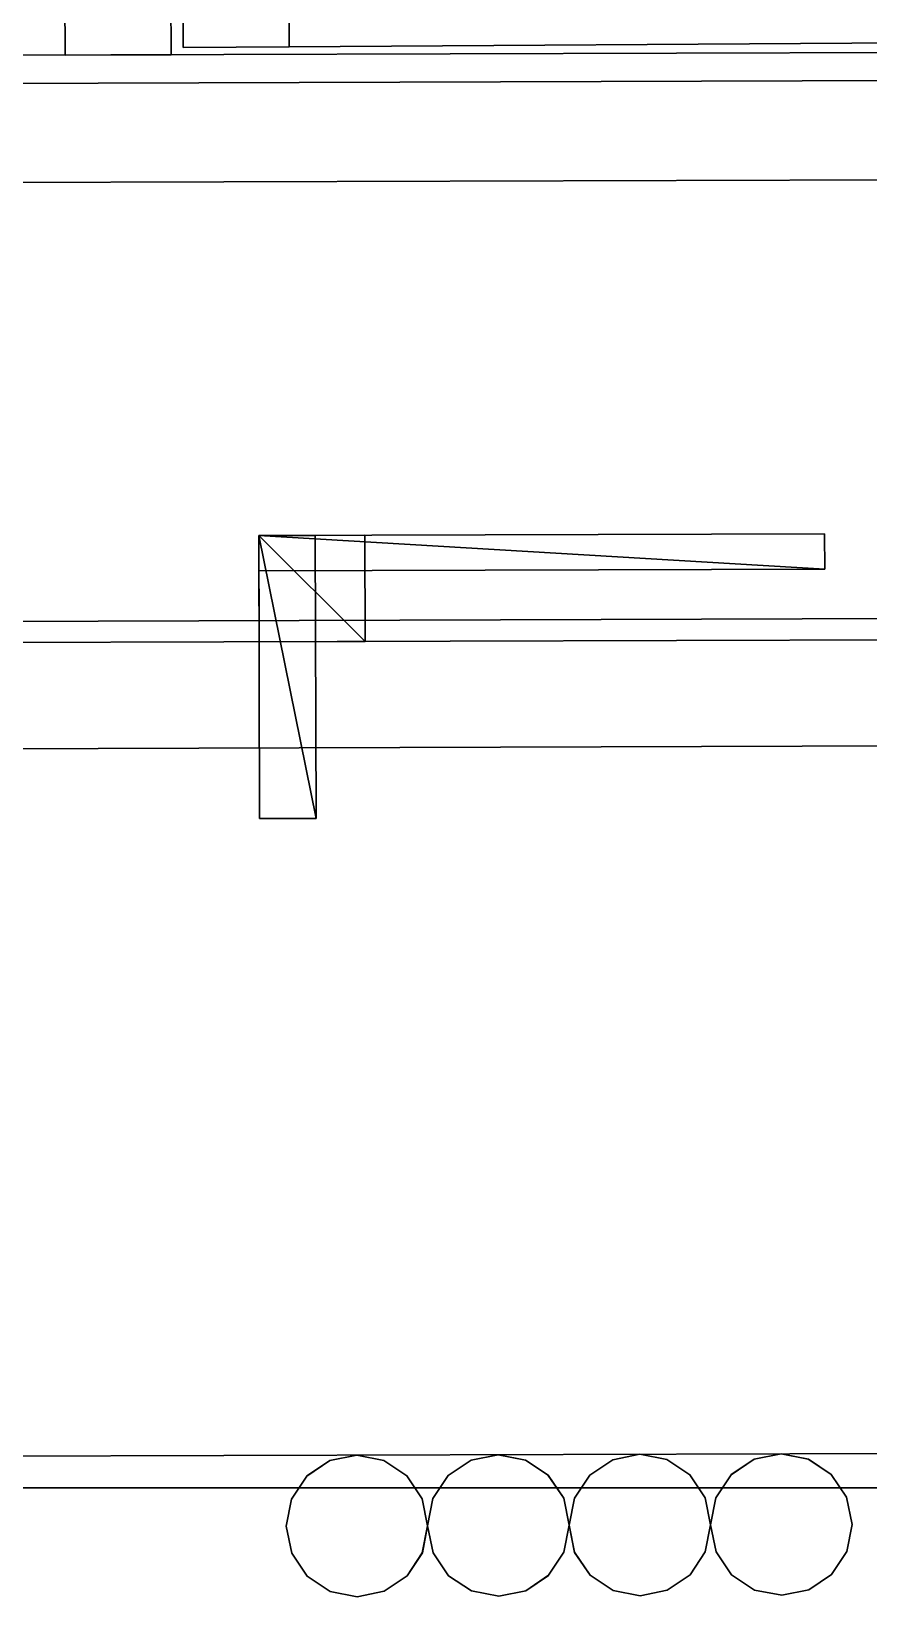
# Model space of a CAD drawing. Extents: x 0 to 2992, y -2739 to 0.
# Drawn here: x 1388.6 to 1507, y -2731.7 to -2510.5 of the extents above; entities that cross this region are included whole.
import ezdxf

# ---------------------------------------------------------------- set-up
doc = ezdxf.new("R2010")
doc.units = 0
for name, color, linetype in [('LAYER0', 7, 'CONTINUOUS'), ('LAYER11', 45, 'CONTINUOUS'), ('LAYER12', 7, 'CONTINUOUS'), ('LAYER13', 7, 'CONTINUOUS'), ('LAYER14', 7, 'CONTINUOUS'), ('LAYER15', 7, 'CONTINUOUS'), ('LAYER17', 45, 'CONTINUOUS'), ('LAYER2', 7, 'CONTINUOUS'), ('LAYER28', 2, 'CONTINUOUS'), ('LAYER29', 7, 'CONTINUOUS'), ('LAYER30', 253, 'CONTINUOUS'), ('LAYER31', 253, 'CONTINUOUS'), ('LAYER32', 253, 'CONTINUOUS'), ('LAYER33', 253, 'CONTINUOUS'), ('LAYER34', 253, 'CONTINUOUS'), ('LAYER35', 253, 'CONTINUOUS'), ('LAYER44', 45, 'CONTINUOUS'), ('LAYER45', 7, 'CONTINUOUS'), ('LAYER56', 7, 'CONTINUOUS'), ('LAYER71', 45, 'CONTINUOUS'), ('LAYER72', 7, 'CONTINUOUS'), ('LAYER74', 45, 'CONTINUOUS'), ('LAYER82', 45, 'CONTINUOUS'), ('LAYER87', 7, 'CONTINUOUS')]:
    doc.layers.add(name, color=color, linetype=linetype)

msp = doc.modelspace()

# ---------------------------------------------------------------- linework, layer by layer
at = {"layer": 'LAYER0', "invisible_edges": 1}
for points in [[(2992.49, 0), (0, -2716.32), (0, 0), (2992.49, 0)], [(2992.49, -2716.32, 5), (0, 0, 5), (0, -2716.32, 5), (2992.49, -2716.32, 5)], [(0, 0, 5), (2992.49, -2716.32, 5), (2992.49, 0, 5), (0, 0, 5)], [(0, -2716.32), (2992.49, 0), (2992.49, -2716.32), (0, -2716.32)], [(2992.49, -2716.32, 5), (0, -2716.32), (2992.49, -2716.32), (2992.49, -2716.32, 5)], [(0, -2716.32), (2992.49, -2716.32, 5), (0, -2716.32, 5), (0, -2716.32)]]:
    msp.add_3dface(points, dxfattribs=at)
at = {"layer": 'LAYER11', "invisible_edges": 1}
for points in [[(2880.018, -2307.037, 2005), (929.9952, -2613.324, 2005), (929.0281, -2313.326, 2005), (2880.018, -2307.037, 2005)], [(929.0281, -2313.326, 2030), (2880.985, -2607.035, 2030), (2880.018, -2307.037, 2030), (929.0281, -2313.326, 2030)], [(929.9952, -2613.324, 2005), (2880.018, -2307.037, 2005), (2880.985, -2607.035, 2005), (929.9952, -2613.324, 2005)], [(2880.985, -2607.035, 2030), (929.0281, -2313.326, 2030), (929.9952, -2613.324, 2030), (2880.985, -2607.035, 2030)], [(2880.985, -2607.035, 2030), (929.9952, -2613.324, 2005), (2880.985, -2607.035, 2005), (2880.985, -2607.035, 2030)], [(929.9952, -2613.324, 2005), (2880.985, -2607.035, 2030), (929.9952, -2613.324, 2030), (929.9952, -2613.324, 2005)]]:
    msp.add_3dface(points, dxfattribs=at)
at = {"layer": 'LAYER12'}
for points, invisible_edges in [([(1450.814, -2712.406, 2017), (1454.716, -2731.634, 2017), (1454.652, -2711.634, 2017), (1450.814, -2712.406, 2017)], 3), ([(1450.814, -2712.406, 2205), (1454.716, -2731.634, 2205), (1454.652, -2711.634, 2205), (1450.814, -2712.406, 2205)], 3), ([(1454.652, -2711.634, 2017), (1454.716, -2731.634, 2017), (1458.534, -2730.861, 2017), (1454.652, -2711.634, 2017)], 5), ([(1454.652, -2711.634, 2017), (1458.534, -2730.861, 2017), (1458.474, -2712.391, 2017), (1454.652, -2711.634, 2017)], 3), ([(1454.652, -2711.634, 2205), (1454.716, -2731.634, 2205), (1458.534, -2730.861, 2205), (1454.652, -2711.634, 2205)], 5), ([(1454.652, -2711.634, 2205), (1458.534, -2730.861, 2205), (1458.474, -2712.391, 2205), (1454.652, -2711.634, 2205)], 3), ([(1447.571, -2714.577, 2017), (1450.874, -2730.886, 2017), (1450.814, -2712.406, 2017), (1447.571, -2714.577, 2017)], 3), ([(1447.571, -2714.577, 2205), (1450.874, -2730.886, 2205), (1450.814, -2712.406, 2205), (1447.571, -2714.577, 2205)], 3), ([(1450.814, -2712.406, 2017), (1450.874, -2730.886, 2017), (1454.716, -2731.634, 2017), (1450.814, -2712.406, 2017)], 5), ([(1450.814, -2712.406, 2205), (1450.874, -2730.886, 2205), (1454.716, -2731.634, 2205), (1450.814, -2712.406, 2205)], 5), ([(1458.474, -2712.391, 2017), (1458.534, -2730.861, 2017), (1461.757, -2728.681, 2017), (1458.474, -2712.391, 2017)], 5), ([(1458.474, -2712.391, 2017), (1461.757, -2728.681, 2017), (1461.711, -2714.551, 2017), (1458.474, -2712.391, 2017)], 3), ([(1458.474, -2712.391, 2205), (1458.534, -2730.861, 2205), (1461.757, -2728.681, 2205), (1458.474, -2712.391, 2205)], 5), ([(1458.474, -2712.391, 2205), (1461.757, -2728.681, 2205), (1461.711, -2714.551, 2205), (1458.474, -2712.391, 2205)], 3), ([(1445.412, -2717.833, 2017), (1447.617, -2728.737, 2017), (1447.571, -2714.577, 2017), (1445.412, -2717.833, 2017)], 3), ([(1445.412, -2717.833, 2205), (1447.617, -2728.737, 2205), (1447.571, -2714.577, 2205), (1445.412, -2717.833, 2205)], 3), ([(1447.571, -2714.577, 2017), (1447.617, -2728.737, 2017), (1450.874, -2730.886, 2017), (1447.571, -2714.577, 2017)], 5), ([(1447.571, -2714.577, 2205), (1447.617, -2728.737, 2205), (1450.874, -2730.886, 2205), (1447.571, -2714.577, 2205)], 5), ([(1461.711, -2714.551, 2017), (1461.757, -2728.681, 2017), (1463.906, -2725.424, 2017), (1461.711, -2714.551, 2017)], 5), ([(1461.711, -2714.551, 2017), (1463.906, -2725.424, 2017), (1463.892, -2717.784, 2017), (1461.711, -2714.551, 2017)], 3), ([(1461.711, -2714.551, 2205), (1461.757, -2728.681, 2205), (1463.906, -2725.424, 2205), (1461.711, -2714.551, 2205)], 5), ([(1461.711, -2714.551, 2205), (1463.906, -2725.424, 2205), (1463.892, -2717.784, 2205), (1461.711, -2714.551, 2205)], 3), ([(1445.437, -2725.493, 2017), (1445.412, -2717.833, 2017), (1444.654, -2721.666, 2017), (1445.437, -2725.493, 2017)], 1), ([(1445.437, -2725.493, 2205), (1445.412, -2717.833, 2205), (1444.654, -2721.666, 2205), (1445.437, -2725.493, 2205)], 1), ([(1445.412, -2717.833, 2017), (1445.437, -2725.493, 2017), (1447.617, -2728.737, 2017), (1445.412, -2717.833, 2017)], 5), ([(1445.412, -2717.833, 2205), (1445.437, -2725.493, 2205), (1447.617, -2728.737, 2205), (1445.412, -2717.833, 2205)], 5), ([(1463.892, -2717.784, 2017), (1463.906, -2725.424, 2017), (1464.654, -2721.602, 2017), (1463.892, -2717.784, 2017)], 1), ([(1463.892, -2717.784, 2205), (1463.906, -2725.424, 2205), (1464.654, -2721.602, 2205), (1463.892, -2717.784, 2205)], 1)]:
    msp.add_3dface(points, dxfattribs=dict(at, invisible_edges=invisible_edges))
at = {"layer": 'LAYER13'}
for points, invisible_edges in [([(1470.814, -2712.342, 2017), (1474.716, -2731.569, 2017), (1474.652, -2711.569, 2017), (1470.814, -2712.342, 2017)], 3), ([(1470.814, -2712.342, 2205), (1474.716, -2731.569, 2205), (1474.652, -2711.569, 2205), (1470.814, -2712.342, 2205)], 3), ([(1474.652, -2711.569, 2017), (1474.716, -2731.569, 2017), (1478.534, -2730.797, 2017), (1474.652, -2711.569, 2017)], 5), ([(1474.652, -2711.569, 2017), (1478.534, -2730.797, 2017), (1478.474, -2712.327, 2017), (1474.652, -2711.569, 2017)], 3), ([(1474.652, -2711.569, 2205), (1474.716, -2731.569, 2205), (1478.534, -2730.797, 2205), (1474.652, -2711.569, 2205)], 5), ([(1474.652, -2711.569, 2205), (1478.534, -2730.797, 2205), (1478.474, -2712.327, 2205), (1474.652, -2711.569, 2205)], 3), ([(1467.571, -2714.512, 2017), (1470.874, -2730.822, 2017), (1470.814, -2712.342, 2017), (1467.571, -2714.512, 2017)], 3), ([(1467.571, -2714.512, 2205), (1470.874, -2730.822, 2205), (1470.814, -2712.342, 2205), (1467.571, -2714.512, 2205)], 3), ([(1470.814, -2712.342, 2017), (1470.874, -2730.822, 2017), (1474.716, -2731.569, 2017), (1470.814, -2712.342, 2017)], 5), ([(1470.814, -2712.342, 2205), (1470.874, -2730.822, 2205), (1474.716, -2731.569, 2205), (1470.814, -2712.342, 2205)], 5), ([(1478.474, -2712.327, 2017), (1478.534, -2730.797, 2017), (1481.757, -2728.616, 2017), (1478.474, -2712.327, 2017)], 5), ([(1478.474, -2712.327, 2017), (1481.757, -2728.616, 2017), (1481.711, -2714.487, 2017), (1478.474, -2712.327, 2017)], 3), ([(1478.474, -2712.327, 2205), (1478.534, -2730.797, 2205), (1481.757, -2728.616, 2205), (1478.474, -2712.327, 2205)], 5), ([(1478.474, -2712.327, 2205), (1481.757, -2728.616, 2205), (1481.711, -2714.487, 2205), (1478.474, -2712.327, 2205)], 3), ([(1465.412, -2717.769, 2017), (1467.617, -2728.672, 2017), (1467.571, -2714.512, 2017), (1465.412, -2717.769, 2017)], 3), ([(1465.412, -2717.769, 2205), (1467.617, -2728.672, 2205), (1467.571, -2714.512, 2205), (1465.412, -2717.769, 2205)], 3), ([(1467.571, -2714.512, 2017), (1467.617, -2728.672, 2017), (1470.874, -2730.822, 2017), (1467.571, -2714.512, 2017)], 5), ([(1467.571, -2714.512, 2205), (1467.617, -2728.672, 2205), (1470.874, -2730.822, 2205), (1467.571, -2714.512, 2205)], 5), ([(1481.711, -2714.487, 2017), (1481.757, -2728.616, 2017), (1483.906, -2725.36, 2017), (1481.711, -2714.487, 2017)], 5), ([(1481.711, -2714.487, 2017), (1483.906, -2725.36, 2017), (1483.892, -2717.719, 2017), (1481.711, -2714.487, 2017)], 3), ([(1481.711, -2714.487, 2205), (1481.757, -2728.616, 2205), (1483.906, -2725.36, 2205), (1481.711, -2714.487, 2205)], 5), ([(1481.711, -2714.487, 2205), (1483.906, -2725.36, 2205), (1483.892, -2717.719, 2205), (1481.711, -2714.487, 2205)], 3), ([(1465.437, -2725.429, 2017), (1465.412, -2717.769, 2017), (1464.654, -2721.602, 2017), (1465.437, -2725.429, 2017)], 1), ([(1465.437, -2725.429, 2205), (1465.412, -2717.769, 2205), (1464.654, -2721.602, 2205), (1465.437, -2725.429, 2205)], 1), ([(1465.412, -2717.769, 2017), (1465.437, -2725.429, 2017), (1467.617, -2728.672, 2017), (1465.412, -2717.769, 2017)], 5), ([(1465.412, -2717.769, 2205), (1465.437, -2725.429, 2205), (1467.617, -2728.672, 2205), (1465.412, -2717.769, 2205)], 5), ([(1483.892, -2717.719, 2017), (1483.906, -2725.36, 2017), (1484.654, -2721.537, 2017), (1483.892, -2717.719, 2017)], 1), ([(1483.892, -2717.719, 2205), (1483.906, -2725.36, 2205), (1484.654, -2721.537, 2205), (1483.892, -2717.719, 2205)], 1)]:
    msp.add_3dface(points, dxfattribs=dict(at, invisible_edges=invisible_edges))
at = {"layer": 'LAYER14'}
for points, invisible_edges in [([(1490.814, -2712.277, 2017), (1494.716, -2731.505, 2017), (1494.652, -2711.505, 2017), (1490.814, -2712.277, 2017)], 3), ([(1490.814, -2712.277, 2205), (1494.716, -2731.505, 2205), (1494.652, -2711.505, 2205), (1490.814, -2712.277, 2205)], 3), ([(1494.652, -2711.505, 2017), (1494.716, -2731.505, 2017), (1498.534, -2730.732, 2017), (1494.652, -2711.505, 2017)], 5), ([(1494.652, -2711.505, 2017), (1498.534, -2730.732, 2017), (1498.474, -2712.262, 2017), (1494.652, -2711.505, 2017)], 3), ([(1494.652, -2711.505, 2205), (1494.716, -2731.505, 2205), (1498.534, -2730.732, 2205), (1494.652, -2711.505, 2205)], 5), ([(1494.652, -2711.505, 2205), (1498.534, -2730.732, 2205), (1498.474, -2712.262, 2205), (1494.652, -2711.505, 2205)], 3), ([(1487.571, -2714.448, 2017), (1490.874, -2730.757, 2017), (1490.814, -2712.277, 2017), (1487.571, -2714.448, 2017)], 3), ([(1487.571, -2714.448, 2205), (1490.874, -2730.757, 2205), (1490.814, -2712.277, 2205), (1487.571, -2714.448, 2205)], 3), ([(1490.814, -2712.277, 2017), (1490.874, -2730.757, 2017), (1494.716, -2731.505, 2017), (1490.814, -2712.277, 2017)], 5), ([(1490.814, -2712.277, 2205), (1490.874, -2730.757, 2205), (1494.716, -2731.505, 2205), (1490.814, -2712.277, 2205)], 5), ([(1498.474, -2712.262, 2017), (1498.534, -2730.732, 2017), (1501.757, -2728.552, 2017), (1498.474, -2712.262, 2017)], 5), ([(1498.474, -2712.262, 2017), (1501.757, -2728.552, 2017), (1501.711, -2714.422, 2017), (1498.474, -2712.262, 2017)], 3), ([(1498.474, -2712.262, 2205), (1498.534, -2730.732, 2205), (1501.757, -2728.552, 2205), (1498.474, -2712.262, 2205)], 5), ([(1498.474, -2712.262, 2205), (1501.757, -2728.552, 2205), (1501.711, -2714.422, 2205), (1498.474, -2712.262, 2205)], 3), ([(1501.711, -2714.422, 2017), (1501.757, -2728.552, 2017), (1503.906, -2725.295, 2017), (1501.711, -2714.422, 2017)], 5), ([(1501.711, -2714.422, 2017), (1503.906, -2725.295, 2017), (1503.892, -2717.655, 2017), (1501.711, -2714.422, 2017)], 3), ([(1501.711, -2714.422, 2205), (1501.757, -2728.552, 2205), (1503.906, -2725.295, 2205), (1501.711, -2714.422, 2205)], 5), ([(1501.711, -2714.422, 2205), (1503.906, -2725.295, 2205), (1503.892, -2717.655, 2205), (1501.711, -2714.422, 2205)], 3), ([(1485.412, -2717.705, 2017), (1487.617, -2728.608, 2017), (1487.571, -2714.448, 2017), (1485.412, -2717.705, 2017)], 3), ([(1485.412, -2717.705, 2205), (1487.617, -2728.608, 2205), (1487.571, -2714.448, 2205), (1485.412, -2717.705, 2205)], 3), ([(1487.571, -2714.448, 2017), (1487.617, -2728.608, 2017), (1490.874, -2730.757, 2017), (1487.571, -2714.448, 2017)], 5), ([(1487.571, -2714.448, 2205), (1487.617, -2728.608, 2205), (1490.874, -2730.757, 2205), (1487.571, -2714.448, 2205)], 5), ([(1485.437, -2725.365, 2017), (1485.412, -2717.705, 2017), (1484.654, -2721.537, 2017), (1485.437, -2725.365, 2017)], 1), ([(1485.437, -2725.365, 2205), (1485.412, -2717.705, 2205), (1484.654, -2721.537, 2205), (1485.437, -2725.365, 2205)], 1), ([(1485.412, -2717.705, 2017), (1485.437, -2725.365, 2017), (1487.617, -2728.608, 2017), (1485.412, -2717.705, 2017)], 5), ([(1485.412, -2717.705, 2205), (1485.437, -2725.365, 2205), (1487.617, -2728.608, 2205), (1485.412, -2717.705, 2205)], 5), ([(1503.892, -2717.655, 2017), (1503.906, -2725.295, 2017), (1504.654, -2721.473, 2017), (1503.892, -2717.655, 2017)], 1), ([(1503.892, -2717.655, 2205), (1503.906, -2725.295, 2205), (1504.654, -2721.473, 2205), (1503.892, -2717.655, 2205)], 1)]:
    msp.add_3dface(points, dxfattribs=dict(at, invisible_edges=invisible_edges))
at = {"layer": 'LAYER15'}
for points, invisible_edges in [([(1430.814, -2712.471, 2017), (1434.716, -2731.698, 2017), (1434.652, -2711.698, 2017), (1430.814, -2712.471, 2017)], 3), ([(1430.814, -2712.471, 2205), (1434.716, -2731.698, 2205), (1434.652, -2711.698, 2205), (1430.814, -2712.471, 2205)], 3), ([(1434.652, -2711.698, 2017), (1434.716, -2731.698, 2017), (1438.534, -2730.926, 2017), (1434.652, -2711.698, 2017)], 5), ([(1434.652, -2711.698, 2017), (1438.534, -2730.926, 2017), (1438.474, -2712.456, 2017), (1434.652, -2711.698, 2017)], 3), ([(1434.652, -2711.698, 2205), (1434.716, -2731.698, 2205), (1438.534, -2730.926, 2205), (1434.652, -2711.698, 2205)], 5), ([(1434.652, -2711.698, 2205), (1438.534, -2730.926, 2205), (1438.474, -2712.456, 2205), (1434.652, -2711.698, 2205)], 3), ([(1427.571, -2714.641, 2017), (1430.874, -2730.95, 2017), (1430.814, -2712.471, 2017), (1427.571, -2714.641, 2017)], 3), ([(1427.571, -2714.641, 2205), (1430.874, -2730.95, 2205), (1430.814, -2712.471, 2205), (1427.571, -2714.641, 2205)], 3), ([(1430.814, -2712.471, 2017), (1430.874, -2730.95, 2017), (1434.716, -2731.698, 2017), (1430.814, -2712.471, 2017)], 5), ([(1430.814, -2712.471, 2205), (1430.874, -2730.95, 2205), (1434.716, -2731.698, 2205), (1430.814, -2712.471, 2205)], 5), ([(1438.474, -2712.456, 2017), (1438.534, -2730.926, 2017), (1441.757, -2728.745, 2017), (1438.474, -2712.456, 2017)], 5), ([(1438.474, -2712.456, 2017), (1441.757, -2728.745, 2017), (1441.711, -2714.615, 2017), (1438.474, -2712.456, 2017)], 3), ([(1438.474, -2712.456, 2205), (1438.534, -2730.926, 2205), (1441.757, -2728.745, 2205), (1438.474, -2712.456, 2205)], 5), ([(1438.474, -2712.456, 2205), (1441.757, -2728.745, 2205), (1441.711, -2714.615, 2205), (1438.474, -2712.456, 2205)], 3), ([(1425.412, -2717.898, 2017), (1427.617, -2728.801, 2017), (1427.571, -2714.641, 2017), (1425.412, -2717.898, 2017)], 3), ([(1425.412, -2717.898, 2205), (1427.617, -2728.801, 2205), (1427.571, -2714.641, 2205), (1425.412, -2717.898, 2205)], 3), ([(1427.571, -2714.641, 2017), (1427.617, -2728.801, 2017), (1430.874, -2730.95, 2017), (1427.571, -2714.641, 2017)], 5), ([(1427.571, -2714.641, 2205), (1427.617, -2728.801, 2205), (1430.874, -2730.95, 2205), (1427.571, -2714.641, 2205)], 5), ([(1441.711, -2714.615, 2017), (1441.757, -2728.745, 2017), (1443.906, -2725.489, 2017), (1441.711, -2714.615, 2017)], 5), ([(1441.711, -2714.615, 2017), (1443.906, -2725.489, 2017), (1443.892, -2717.848, 2017), (1441.711, -2714.615, 2017)], 3), ([(1441.711, -2714.615, 2205), (1441.757, -2728.745, 2205), (1443.906, -2725.489, 2205), (1441.711, -2714.615, 2205)], 5), ([(1441.711, -2714.615, 2205), (1443.906, -2725.489, 2205), (1443.892, -2717.848, 2205), (1441.711, -2714.615, 2205)], 3), ([(1425.437, -2725.558, 2017), (1425.412, -2717.898, 2017), (1424.654, -2721.73, 2017), (1425.437, -2725.558, 2017)], 1), ([(1425.437, -2725.558, 2205), (1425.412, -2717.898, 2205), (1424.654, -2721.73, 2205), (1425.437, -2725.558, 2205)], 1), ([(1425.412, -2717.898, 2017), (1425.437, -2725.558, 2017), (1427.617, -2728.801, 2017), (1425.412, -2717.898, 2017)], 5), ([(1425.412, -2717.898, 2205), (1425.437, -2725.558, 2205), (1427.617, -2728.801, 2205), (1425.412, -2717.898, 2205)], 5), ([(1443.892, -2717.848, 2017), (1443.906, -2725.489, 2017), (1444.654, -2721.666, 2017), (1443.892, -2717.848, 2017)], 1), ([(1443.892, -2717.848, 2205), (1443.906, -2725.489, 2205), (1444.654, -2721.666, 2205), (1443.892, -2717.848, 2205)], 1)]:
    msp.add_3dface(points, dxfattribs=dict(at, invisible_edges=invisible_edges))
at = {"layer": 'LAYER17', "invisible_edges": 1}
for points in [[(1879.581, -2210.261, 784.9999), (958.8757, -2613.231, 784.9999), (957.5862, -2213.233, 784.9999), (1879.581, -2210.261, 784.9999)], [(957.5862, -2213.233, 802.9999), (1880.871, -2610.259, 802.9999), (1879.581, -2210.261, 802.9999), (957.5862, -2213.233, 802.9999)], [(958.8757, -2613.231, 784.9999), (1879.581, -2210.261, 784.9999), (1880.871, -2610.259, 784.9999), (958.8757, -2613.231, 784.9999)], [(1880.871, -2610.259, 802.9999), (957.5862, -2213.233, 802.9999), (958.8757, -2613.231, 802.9999), (1880.871, -2610.259, 802.9999)], [(1880.871, -2610.259, 802.9999), (958.8757, -2613.231, 784.9999), (1880.871, -2610.259, 784.9999), (1880.871, -2610.259, 802.9999)], [(958.8757, -2613.231, 784.9999), (1880.871, -2610.259, 802.9999), (958.8757, -2613.231, 802.9999), (958.8757, -2613.231, 784.9999)]]:
    msp.add_3dface(points, dxfattribs=at)
at = {"layer": 'LAYER2'}
for points, invisible_edges in [([(2880.99, -2607.03, 2598), (930, -2613.32, 2156), (100, -2616, 2598), (2880.99, -2607.03, 2598)], 3), ([(2880.99, -2607.03, 5), (930.32, -2713.32, 5), (929.99, -2613.323, 5), (2880.99, -2607.03, 5)], 1), ([(2880.99, -2607.03, 5), (930, -2613.32, 2156), (2880.99, -2607.03, 2598), (2880.99, -2607.03, 5)], 3), ([(930, -2613.32, 2156), (2880.99, -2607.03, 5), (930, -2613.32, 5), (930, -2613.32, 2156)], 1), ([(2980.5, -2706.71, 5), (930.32, -2713.32, 5), (2880.99, -2607.03, 5), (2980.5, -2706.71, 5)], 3), ([(0, -2716.32, 2598), (100.32, -2716, 2156), (2980.5, -2706.71, 2598), (0, -2716.32, 2598)], 3), ([(930.32, -2713.32, 2156), (2980.5, -2706.71, 2598), (100.32, -2716, 2156), (930.32, -2713.32, 2156)], 3), ([(930.32, -2713.32, 5), (2980.5, -2706.71, 2598), (930.32, -2713.32, 2156), (930.32, -2713.32, 5)], 3), ([(2980.5, -2706.71, 2598), (930.32, -2713.32, 5), (2980.5, -2706.71, 5), (2980.5, -2706.71, 2598)], 1)]:
    msp.add_3dface(points, dxfattribs=dict(at, invisible_edges=invisible_edges))
at = {"layer": 'LAYER28'}
for points in [[(1420.777, -2581.742, 755.4998), (1500.793, -2586.484, 755.4998), (1500.777, -2581.484, 755.4998), (1420.777, -2581.742, 755.4998)], [(1500.777, -2581.484, 732.4998), (1420.777, -2581.742, 755.4998), (1500.777, -2581.484, 755.4998), (1500.777, -2581.484, 732.4998)], [(1420.777, -2581.742, 732.4998), (1420.777, -2581.742, 755.4998), (1500.777, -2581.484, 732.4998), (1420.777, -2581.742, 732.4998)], [(1500.793, -2586.484, 732.4998), (1420.777, -2581.742, 732.4998), (1500.777, -2581.484, 732.4998), (1500.793, -2586.484, 732.4998)], [(1500.777, -2581.484, 755.4998), (1500.793, -2586.484, 732.4998), (1500.777, -2581.484, 732.4998), (1500.777, -2581.484, 755.4998)], [(1500.793, -2586.484, 755.4998), (1500.793, -2586.484, 732.4998), (1500.777, -2581.484, 755.4998), (1500.793, -2586.484, 755.4998)], [(1420.793, -2586.742, 755.4998), (1500.793, -2586.484, 755.4998), (1420.777, -2581.742, 755.4998), (1420.793, -2586.742, 755.4998)], [(1420.777, -2581.742, 732.4998), (1420.793, -2586.742, 755.4998), (1420.777, -2581.742, 755.4998), (1420.777, -2581.742, 732.4998)], [(1420.793, -2586.742, 732.4998), (1420.793, -2586.742, 755.4998), (1420.777, -2581.742, 732.4998), (1420.793, -2586.742, 732.4998)], [(1420.793, -2586.742, 732.4998), (1420.777, -2581.742, 732.4998), (1500.793, -2586.484, 732.4998), (1420.793, -2586.742, 732.4998)], [(1500.793, -2586.484, 755.4998), (1420.793, -2586.742, 732.4998), (1500.793, -2586.484, 732.4998), (1500.793, -2586.484, 755.4998)], [(1420.793, -2586.742, 755.4998), (1420.793, -2586.742, 732.4998), (1500.793, -2586.484, 755.4998), (1420.793, -2586.742, 755.4998)]]:
    msp.add_3dface(points, dxfattribs=at)
at = {"layer": 'LAYER29', "invisible_edges": 1}
for points in [[(1420.777, -2581.742, 755.4998), (1500.777, -2581.484, 732.4998), (1420.777, -2581.742, 732.4998), (1420.777, -2581.742, 755.4998)], [(1500.777, -2581.484, 732.4998), (1420.777, -2581.742, 755.4998), (1500.777, -2581.484, 755.4998), (1500.777, -2581.484, 732.4998)], [(1420.777, -2581.742, 755.4998), (1500.793, -2586.484, 755.4998), (1500.777, -2581.484, 755.4998), (1420.777, -2581.742, 755.4998)], [(1500.777, -2581.484, 732.4998), (1420.793, -2586.742, 732.4998), (1420.777, -2581.742, 732.4998), (1500.777, -2581.484, 732.4998)], [(1420.793, -2586.742, 732.4998), (1500.777, -2581.484, 732.4998), (1500.793, -2586.484, 732.4998), (1420.793, -2586.742, 732.4998)], [(1500.793, -2586.484, 755.4998), (1500.777, -2581.484, 732.4998), (1500.777, -2581.484, 755.4998), (1500.793, -2586.484, 755.4998)], [(1500.777, -2581.484, 732.4998), (1500.793, -2586.484, 755.4998), (1500.793, -2586.484, 732.4998), (1500.777, -2581.484, 732.4998)], [(1500.793, -2586.484, 755.4998), (1420.777, -2581.742, 755.4998), (1420.793, -2586.742, 755.4998), (1500.793, -2586.484, 755.4998)], [(1420.793, -2586.742, 732.4998), (1420.777, -2581.742, 755.4998), (1420.777, -2581.742, 732.4998), (1420.793, -2586.742, 732.4998)], [(1420.777, -2581.742, 755.4998), (1420.793, -2586.742, 732.4998), (1420.793, -2586.742, 755.4998), (1420.777, -2581.742, 755.4998)], [(1500.793, -2586.484, 755.4998), (1420.793, -2586.742, 732.4998), (1500.793, -2586.484, 732.4998), (1500.793, -2586.484, 755.4998)], [(1420.793, -2586.742, 732.4998), (1500.793, -2586.484, 755.4998), (1420.793, -2586.742, 755.4998), (1420.793, -2586.742, 732.4998)]]:
    msp.add_3dface(points, dxfattribs=at)
at = {"layer": 'LAYER30'}
for points in [[(1420.777, -2581.742, 755.4998), (1435.825, -2596.694, 755.4998), (1435.777, -2581.694, 755.4998), (1420.777, -2581.742, 755.4998)], [(1435.777, -2581.694, 740.4998), (1420.777, -2581.742, 755.4998), (1435.777, -2581.694, 755.4998), (1435.777, -2581.694, 740.4998)], [(1420.777, -2581.742, 740.4998), (1420.777, -2581.742, 755.4998), (1435.777, -2581.694, 740.4998), (1420.777, -2581.742, 740.4998)], [(1435.825, -2596.694, 740.4998), (1420.777, -2581.742, 740.4998), (1435.777, -2581.694, 740.4998), (1435.825, -2596.694, 740.4998)], [(1435.777, -2581.694, 755.4998), (1435.825, -2596.694, 740.4998), (1435.777, -2581.694, 740.4998), (1435.777, -2581.694, 755.4998)], [(1435.825, -2596.694, 755.4998), (1435.825, -2596.694, 740.4998), (1435.777, -2581.694, 755.4998), (1435.825, -2596.694, 755.4998)], [(1420.825, -2596.742, 755.4998), (1435.825, -2596.694, 755.4998), (1420.777, -2581.742, 755.4998), (1420.825, -2596.742, 755.4998)], [(1420.777, -2581.742, 740.4998), (1420.825, -2596.742, 755.4998), (1420.777, -2581.742, 755.4998), (1420.777, -2581.742, 740.4998)], [(1420.825, -2596.742, 740.4998), (1420.825, -2596.742, 755.4998), (1420.777, -2581.742, 740.4998), (1420.825, -2596.742, 740.4998)], [(1420.825, -2596.742, 740.4998), (1420.777, -2581.742, 740.4998), (1435.825, -2596.694, 740.4998), (1420.825, -2596.742, 740.4998)], [(1435.825, -2596.694, 755.4998), (1420.825, -2596.742, 740.4998), (1435.825, -2596.694, 740.4998), (1435.825, -2596.694, 755.4998)], [(1420.825, -2596.742, 755.4998), (1420.825, -2596.742, 740.4998), (1435.825, -2596.694, 755.4998), (1420.825, -2596.742, 755.4998)]]:
    msp.add_3dface(points, dxfattribs=at)
at = {"layer": 'LAYER31'}
for points in [[(1420.777, -2581.742, 755.4998), (1435.825, -2596.694, 755.4998), (1435.777, -2581.694, 755.4998), (1420.777, -2581.742, 755.4998)], [(1435.777, -2581.694, 740.4998), (1420.777, -2581.742, 755.4998), (1435.777, -2581.694, 755.4998), (1435.777, -2581.694, 740.4998)], [(1420.777, -2581.742, 740.4998), (1420.777, -2581.742, 755.4998), (1435.777, -2581.694, 740.4998), (1420.777, -2581.742, 740.4998)], [(1435.825, -2596.694, 740.4998), (1420.777, -2581.742, 740.4998), (1435.777, -2581.694, 740.4998), (1435.825, -2596.694, 740.4998)], [(1435.777, -2581.694, 755.4998), (1435.825, -2596.694, 740.4998), (1435.777, -2581.694, 740.4998), (1435.777, -2581.694, 755.4998)], [(1435.825, -2596.694, 755.4998), (1435.825, -2596.694, 740.4998), (1435.777, -2581.694, 755.4998), (1435.825, -2596.694, 755.4998)], [(1420.825, -2596.742, 755.4998), (1435.825, -2596.694, 755.4998), (1420.777, -2581.742, 755.4998), (1420.825, -2596.742, 755.4998)], [(1420.777, -2581.742, 740.4998), (1420.825, -2596.742, 755.4998), (1420.777, -2581.742, 755.4998), (1420.777, -2581.742, 740.4998)], [(1420.825, -2596.742, 740.4998), (1420.825, -2596.742, 755.4998), (1420.777, -2581.742, 740.4998), (1420.825, -2596.742, 740.4998)], [(1420.825, -2596.742, 740.4998), (1420.777, -2581.742, 740.4998), (1435.825, -2596.694, 740.4998), (1420.825, -2596.742, 740.4998)], [(1435.825, -2596.694, 755.4998), (1420.825, -2596.742, 740.4998), (1435.825, -2596.694, 740.4998), (1435.825, -2596.694, 755.4998)], [(1420.825, -2596.742, 755.4998), (1420.825, -2596.742, 740.4998), (1435.825, -2596.694, 755.4998), (1420.825, -2596.742, 755.4998)]]:
    msp.add_3dface(points, dxfattribs=at)
at = {"layer": 'LAYER32'}
for points in [[(1420.777, -2581.742, 755.4998), (1435.825, -2596.694, 755.4998), (1435.777, -2581.694, 755.4998), (1420.777, -2581.742, 755.4998)], [(1435.777, -2581.694, 740.4998), (1420.777, -2581.742, 755.4998), (1435.777, -2581.694, 755.4998), (1435.777, -2581.694, 740.4998)], [(1420.777, -2581.742, 740.4998), (1420.777, -2581.742, 755.4998), (1435.777, -2581.694, 740.4998), (1420.777, -2581.742, 740.4998)], [(1435.825, -2596.694, 740.4998), (1420.777, -2581.742, 740.4998), (1435.777, -2581.694, 740.4998), (1435.825, -2596.694, 740.4998)], [(1435.777, -2581.694, 755.4998), (1435.825, -2596.694, 740.4998), (1435.777, -2581.694, 740.4998), (1435.777, -2581.694, 755.4998)], [(1435.825, -2596.694, 755.4998), (1435.825, -2596.694, 740.4998), (1435.777, -2581.694, 755.4998), (1435.825, -2596.694, 755.4998)], [(1420.825, -2596.742, 755.4998), (1435.825, -2596.694, 755.4998), (1420.777, -2581.742, 755.4998), (1420.825, -2596.742, 755.4998)], [(1420.777, -2581.742, 740.4998), (1420.825, -2596.742, 755.4998), (1420.777, -2581.742, 755.4998), (1420.777, -2581.742, 740.4998)], [(1420.825, -2596.742, 740.4998), (1420.825, -2596.742, 755.4998), (1420.777, -2581.742, 740.4998), (1420.825, -2596.742, 740.4998)], [(1420.825, -2596.742, 740.4998), (1420.777, -2581.742, 740.4998), (1435.825, -2596.694, 740.4998), (1420.825, -2596.742, 740.4998)], [(1435.825, -2596.694, 755.4998), (1420.825, -2596.742, 740.4998), (1435.825, -2596.694, 740.4998), (1435.825, -2596.694, 755.4998)], [(1420.825, -2596.742, 755.4998), (1420.825, -2596.742, 740.4998), (1435.825, -2596.694, 755.4998), (1420.825, -2596.742, 755.4998)]]:
    msp.add_3dface(points, dxfattribs=at)
at = {"layer": 'LAYER33'}
for points in [[(1420.777, -2581.742, 755.4998), (1435.825, -2596.694, 755.4998), (1435.777, -2581.694, 755.4998), (1420.777, -2581.742, 755.4998)], [(1435.777, -2581.694, 740.4998), (1420.777, -2581.742, 755.4998), (1435.777, -2581.694, 755.4998), (1435.777, -2581.694, 740.4998)], [(1420.777, -2581.742, 740.4998), (1420.777, -2581.742, 755.4998), (1435.777, -2581.694, 740.4998), (1420.777, -2581.742, 740.4998)], [(1435.825, -2596.694, 740.4998), (1420.777, -2581.742, 740.4998), (1435.777, -2581.694, 740.4998), (1435.825, -2596.694, 740.4998)], [(1435.777, -2581.694, 755.4998), (1435.825, -2596.694, 740.4998), (1435.777, -2581.694, 740.4998), (1435.777, -2581.694, 755.4998)], [(1435.825, -2596.694, 755.4998), (1435.825, -2596.694, 740.4998), (1435.777, -2581.694, 755.4998), (1435.825, -2596.694, 755.4998)], [(1420.825, -2596.742, 755.4998), (1435.825, -2596.694, 755.4998), (1420.777, -2581.742, 755.4998), (1420.825, -2596.742, 755.4998)], [(1420.777, -2581.742, 740.4998), (1420.825, -2596.742, 755.4998), (1420.777, -2581.742, 755.4998), (1420.777, -2581.742, 740.4998)], [(1420.825, -2596.742, 740.4998), (1420.825, -2596.742, 755.4998), (1420.777, -2581.742, 740.4998), (1420.825, -2596.742, 740.4998)], [(1420.825, -2596.742, 740.4998), (1420.777, -2581.742, 740.4998), (1435.825, -2596.694, 740.4998), (1420.825, -2596.742, 740.4998)], [(1435.825, -2596.694, 755.4998), (1420.825, -2596.742, 740.4998), (1435.825, -2596.694, 740.4998), (1435.825, -2596.694, 755.4998)], [(1420.825, -2596.742, 755.4998), (1420.825, -2596.742, 740.4998), (1435.825, -2596.694, 755.4998), (1420.825, -2596.742, 755.4998)]]:
    msp.add_3dface(points, dxfattribs=at)
at = {"layer": 'LAYER34'}
for points in [[(1420.777, -2581.742, 755.4998), (1428.906, -2621.716, 755.4998), (1428.777, -2581.716, 755.4998), (1420.777, -2581.742, 755.4998)], [(1428.777, -2581.716, 747.4998), (1420.777, -2581.742, 755.4998), (1428.777, -2581.716, 755.4998), (1428.777, -2581.716, 747.4998)], [(1420.777, -2581.742, 747.4998), (1420.777, -2581.742, 755.4998), (1428.777, -2581.716, 747.4998), (1420.777, -2581.742, 747.4998)], [(1428.906, -2621.716, 747.4998), (1420.777, -2581.742, 747.4998), (1428.777, -2581.716, 747.4998), (1428.906, -2621.716, 747.4998)], [(1420.906, -2621.742, 755.4998), (1428.906, -2621.716, 755.4998), (1420.777, -2581.742, 755.4998), (1420.906, -2621.742, 755.4998)], [(1420.777, -2581.742, 747.4998), (1420.906, -2621.742, 755.4998), (1420.777, -2581.742, 755.4998), (1420.777, -2581.742, 747.4998)], [(1420.906, -2621.742, 747.4998), (1420.906, -2621.742, 755.4998), (1420.777, -2581.742, 747.4998), (1420.906, -2621.742, 747.4998)], [(1420.906, -2621.742, 747.4998), (1420.777, -2581.742, 747.4998), (1428.906, -2621.716, 747.4998), (1420.906, -2621.742, 747.4998)], [(1428.777, -2581.716, 755.4998), (1428.906, -2621.716, 747.4998), (1428.777, -2581.716, 747.4998), (1428.777, -2581.716, 755.4998)], [(1428.906, -2621.716, 755.4998), (1428.906, -2621.716, 747.4998), (1428.777, -2581.716, 755.4998), (1428.906, -2621.716, 755.4998)], [(1428.906, -2621.716, 755.4998), (1420.906, -2621.742, 747.4998), (1428.906, -2621.716, 747.4998), (1428.906, -2621.716, 755.4998)], [(1420.906, -2621.742, 755.4998), (1420.906, -2621.742, 747.4998), (1428.906, -2621.716, 755.4998), (1420.906, -2621.742, 755.4998)]]:
    msp.add_3dface(points, dxfattribs=at)
at = {"layer": 'LAYER35'}
for points in [[(1420.777, -2581.742, 755.4998), (1500.793, -2586.484, 755.4998), (1500.777, -2581.484, 755.4998), (1420.777, -2581.742, 755.4998)], [(1500.777, -2581.484, 739.4998), (1420.777, -2581.742, 755.4998), (1500.777, -2581.484, 755.4998), (1500.777, -2581.484, 739.4998)], [(1420.777, -2581.742, 739.4998), (1420.777, -2581.742, 755.4998), (1500.777, -2581.484, 739.4998), (1420.777, -2581.742, 739.4998)], [(1500.793, -2586.484, 739.4998), (1420.777, -2581.742, 739.4998), (1500.777, -2581.484, 739.4998), (1500.793, -2586.484, 739.4998)], [(1500.777, -2581.484, 755.4998), (1500.793, -2586.484, 739.4998), (1500.777, -2581.484, 739.4998), (1500.777, -2581.484, 755.4998)], [(1500.793, -2586.484, 755.4998), (1500.793, -2586.484, 739.4998), (1500.777, -2581.484, 755.4998), (1500.793, -2586.484, 755.4998)], [(1420.793, -2586.742, 755.4998), (1500.793, -2586.484, 755.4998), (1420.777, -2581.742, 755.4998), (1420.793, -2586.742, 755.4998)], [(1420.777, -2581.742, 739.4998), (1420.793, -2586.742, 755.4998), (1420.777, -2581.742, 755.4998), (1420.777, -2581.742, 739.4998)], [(1420.793, -2586.742, 739.4998), (1420.793, -2586.742, 755.4998), (1420.777, -2581.742, 739.4998), (1420.793, -2586.742, 739.4998)], [(1420.793, -2586.742, 739.4998), (1420.777, -2581.742, 739.4998), (1500.793, -2586.484, 739.4998), (1420.793, -2586.742, 739.4998)], [(1500.793, -2586.484, 755.4998), (1420.793, -2586.742, 739.4998), (1500.793, -2586.484, 739.4998), (1500.793, -2586.484, 755.4998)], [(1420.793, -2586.742, 755.4998), (1420.793, -2586.742, 739.4998), (1500.793, -2586.484, 755.4998), (1420.793, -2586.742, 755.4998)]]:
    msp.add_3dface(points, dxfattribs=at)
at = {"layer": 'LAYER44', "invisible_edges": 1}
for points in [[(1861.646, -2230.319, 620.9998), (978.8755, -2613.167, 620.9998), (977.6505, -2233.169, 620.9998), (1861.646, -2230.319, 620.9998)], [(977.6505, -2233.169, 638.9998), (1862.871, -2610.317, 638.9998), (1861.646, -2230.319, 638.9998), (977.6505, -2233.169, 638.9998)], [(978.8755, -2613.167, 620.9998), (1861.646, -2230.319, 620.9998), (1862.871, -2610.317, 620.9998), (978.8755, -2613.167, 620.9998)], [(1862.871, -2610.317, 638.9998), (977.6505, -2233.169, 638.9998), (978.8755, -2613.167, 638.9998), (1862.871, -2610.317, 638.9998)], [(1862.871, -2610.317, 638.9998), (978.8755, -2613.167, 620.9998), (1862.871, -2610.317, 620.9998), (1862.871, -2610.317, 638.9998)], [(978.8755, -2613.167, 620.9998), (1862.871, -2610.317, 638.9998), (978.8755, -2613.167, 638.9998), (978.8755, -2613.167, 620.9998)]]:
    msp.add_3dface(points, dxfattribs=at)
at = {"layer": 'LAYER45', "invisible_edges": 1}
for points in [[(1831.614, -2530.417, 645.9998), (1009.56, -2515.067, 645.9997), (1831.556, -2512.417, 645.9998), (1831.614, -2530.417, 645.9998)], [(1009.618, -2533.067, 754.9997), (1831.556, -2512.417, 754.9998), (1009.56, -2515.067, 754.9997), (1009.618, -2533.067, 754.9997)], [(1009.56, -2515.067, 645.9997), (1831.556, -2512.417, 754.9998), (1831.556, -2512.417, 645.9998), (1009.56, -2515.067, 645.9997)], [(1831.556, -2512.417, 754.9998), (1009.56, -2515.067, 645.9997), (1009.56, -2515.067, 754.9997), (1831.556, -2512.417, 754.9998)], [(1831.556, -2512.417, 754.9998), (1009.618, -2533.067, 754.9997), (1831.614, -2530.417, 754.9998), (1831.556, -2512.417, 754.9998)], [(1009.56, -2515.067, 645.9997), (1831.614, -2530.417, 645.9998), (1009.618, -2533.067, 645.9997), (1009.56, -2515.067, 645.9997)], [(1009.618, -2533.067, 754.9997), (1831.614, -2530.417, 645.9998), (1831.614, -2530.417, 754.9998), (1009.618, -2533.067, 754.9997)], [(1831.614, -2530.417, 645.9998), (1009.618, -2533.067, 754.9997), (1009.618, -2533.067, 645.9997), (1831.614, -2530.417, 645.9998)]]:
    msp.add_3dface(points, dxfattribs=at)
at = {"layer": 'LAYER56', "invisible_edges": 1}
for points in [[(1834.691, -2244.406, 659.4998), (1005.572, -2519.08, 659.4998), (1004.695, -2247.082, 659.4998), (1834.691, -2244.406, 659.4998)], [(1004.695, -2247.082, 665.4998), (1835.568, -2516.405, 665.4998), (1834.691, -2244.406, 665.4998), (1004.695, -2247.082, 665.4998)], [(1005.572, -2519.08, 659.4998), (1834.691, -2244.406, 659.4998), (1835.568, -2516.405, 659.4998), (1005.572, -2519.08, 659.4998)], [(1835.568, -2516.405, 665.4998), (1004.695, -2247.082, 665.4998), (1005.572, -2519.08, 665.4998), (1835.568, -2516.405, 665.4998)], [(1835.568, -2516.405, 665.4998), (1005.572, -2519.08, 659.4998), (1835.568, -2516.405, 659.4998), (1835.568, -2516.405, 665.4998)], [(1005.572, -2519.08, 659.4998), (1835.568, -2516.405, 665.4998), (1005.572, -2519.08, 665.4998), (1005.572, -2519.08, 659.4998)]]:
    msp.add_3dface(points, dxfattribs=at)
at = {"layer": 'LAYER71', "invisible_edges": 1}
for points in [[(1862.871, -2610.317, 664.9998), (978.8175, -2595.167, 664.9997), (1862.813, -2592.317, 664.9998), (1862.871, -2610.317, 664.9998)], [(978.8755, -2613.167, 784.9997), (1862.813, -2592.317, 784.9998), (978.8175, -2595.167, 784.9997), (978.8755, -2613.167, 784.9997)], [(978.8175, -2595.167, 664.9997), (1862.813, -2592.317, 784.9998), (1862.813, -2592.317, 664.9998), (978.8175, -2595.167, 664.9997)], [(1862.813, -2592.317, 784.9998), (978.8175, -2595.167, 664.9997), (978.8175, -2595.167, 784.9997), (1862.813, -2592.317, 784.9998)], [(1862.813, -2592.317, 784.9998), (978.8755, -2613.167, 784.9997), (1862.871, -2610.317, 784.9998), (1862.813, -2592.317, 784.9998)], [(978.8175, -2595.167, 664.9997), (1862.871, -2610.317, 664.9998), (978.8755, -2613.167, 664.9997), (978.8175, -2595.167, 664.9997)], [(978.8755, -2613.167, 784.9997), (1862.871, -2610.317, 664.9998), (1862.871, -2610.317, 784.9998), (978.8755, -2613.167, 784.9997)], [(1862.871, -2610.317, 664.9998), (978.8755, -2613.167, 784.9997), (978.8755, -2613.167, 664.9997), (1862.871, -2610.317, 664.9998)]]:
    msp.add_3dface(points, dxfattribs=at)
at = {"layer": 'LAYER72', "invisible_edges": 1}
for points in [[(1407.549, -2249.783, 674.9998), (1393.4, -2513.83, 674.9998), (1392.549, -2249.831, 674.9998), (1407.549, -2249.783, 674.9998)], [(1392.549, -2249.831, 744.9998), (1408.4, -2513.782, 744.9998), (1407.549, -2249.783, 744.9998), (1392.549, -2249.831, 744.9998)], [(1408.4, -2513.782, 744.9998), (1392.549, -2249.831, 744.9998), (1393.4, -2513.83, 744.9998), (1408.4, -2513.782, 744.9998)], [(1393.4, -2513.83, 674.9998), (1392.549, -2249.831, 744.9998), (1392.549, -2249.831, 674.9998), (1393.4, -2513.83, 674.9998)], [(1392.549, -2249.831, 744.9998), (1393.4, -2513.83, 674.9998), (1393.4, -2513.83, 744.9998), (1392.549, -2249.831, 744.9998)], [(1393.4, -2513.83, 674.9998), (1407.549, -2249.783, 674.9998), (1408.4, -2513.781, 674.9998), (1393.4, -2513.83, 674.9998)], [(1408.4, -2513.782, 744.9998), (1407.549, -2249.783, 674.9998), (1407.549, -2249.783, 744.9998), (1408.4, -2513.782, 744.9998)], [(1407.549, -2249.783, 674.9998), (1408.4, -2513.782, 744.9998), (1408.4, -2513.781, 674.9998), (1407.549, -2249.783, 674.9998)], [(1408.4, -2513.782, 744.9998), (1393.4, -2513.83, 674.9998), (1408.4, -2513.781, 674.9998), (1408.4, -2513.782, 744.9998)], [(1393.4, -2513.83, 674.9998), (1408.4, -2513.782, 744.9998), (1393.4, -2513.83, 744.9998), (1393.4, -2513.83, 674.9998)]]:
    msp.add_3dface(points, dxfattribs=at)
at = {"layer": 'LAYER74', "invisible_edges": 1}
for points in [[(1423.397, -2250.681, 674.9998), (1410.087, -2512.772, 674.9998), (1408.398, -2250.778, 674.9998), (1423.397, -2250.681, 674.9998)], [(1408.398, -2250.778, 744.9998), (1425.087, -2512.676, 744.9998), (1423.397, -2250.681, 744.9998), (1408.398, -2250.778, 744.9998)], [(1408.398, -2250.778, 744.9998), (1410.087, -2512.772, 674.9998), (1410.087, -2512.772, 744.9998), (1408.398, -2250.778, 744.9998)], [(1410.087, -2512.772, 674.9998), (1408.398, -2250.778, 744.9998), (1408.398, -2250.778, 674.9998), (1410.087, -2512.772, 674.9998)], [(1425.087, -2512.676, 744.9998), (1408.398, -2250.778, 744.9998), (1410.087, -2512.772, 744.9998), (1425.087, -2512.676, 744.9998)], [(1410.087, -2512.772, 674.9998), (1423.397, -2250.681, 674.9998), (1425.087, -2512.676, 674.9998), (1410.087, -2512.772, 674.9998)], [(1423.397, -2250.681, 674.9998), (1425.087, -2512.676, 744.9998), (1425.087, -2512.676, 674.9998), (1423.397, -2250.681, 674.9998)], [(1425.087, -2512.676, 744.9998), (1423.397, -2250.681, 674.9998), (1423.397, -2250.681, 744.9998), (1425.087, -2512.676, 744.9998)], [(1425.087, -2512.676, 744.9998), (1410.087, -2512.772, 674.9998), (1425.087, -2512.676, 674.9998), (1425.087, -2512.676, 744.9998)], [(1410.087, -2512.772, 674.9998), (1425.087, -2512.676, 744.9998), (1410.087, -2512.772, 744.9998), (1410.087, -2512.772, 674.9998)]]:
    msp.add_3dface(points, dxfattribs=at)
at = {"layer": 'LAYER82', "invisible_edges": 1}
for points in [[(1425.086, -2512.676, 744.9998), (1814.981, -2495.161, 744.9998), (1424.989, -2497.676, 744.9998), (1425.086, -2512.676, 744.9998)], [(1814.981, -2495.161, 744.9998), (1425.086, -2512.676, 744.9998), (1815.078, -2510.161, 744.9998), (1814.981, -2495.161, 744.9998)], [(1425.086, -2512.676, 744.9998), (1424.989, -2497.676, 674.9998), (1425.086, -2512.676, 674.9998), (1425.086, -2512.676, 744.9998)], [(1424.989, -2497.676, 674.9998), (1425.086, -2512.676, 744.9998), (1424.989, -2497.676, 744.9998), (1424.989, -2497.676, 674.9998)], [(1424.989, -2497.676, 674.9998), (1815.078, -2510.161, 674.9998), (1425.086, -2512.676, 674.9998), (1424.989, -2497.676, 674.9998)], [(1815.078, -2510.161, 674.9998), (1425.086, -2512.676, 744.9998), (1425.086, -2512.676, 674.9998), (1815.078, -2510.161, 674.9998)], [(1425.086, -2512.676, 744.9998), (1815.078, -2510.161, 674.9998), (1815.078, -2510.161, 744.9998), (1425.086, -2512.676, 744.9998)]]:
    msp.add_3dface(points, dxfattribs=at)
at = {"layer": 'LAYER87'}
for points, invisible_edges in [([(2866.06, -2592.11, 5), (929.99, -2613.32, 5), (929.95, -2598.32, 5), (2866.06, -2592.11, 5)], 1), ([(929.95, -2598.32, 116), (2866.06, -2592.11, 5), (929.95, -2598.32, 5), (929.95, -2598.32, 116)], 1), ([(2866.06, -2592.11, 5), (929.95, -2598.32, 116), (2866.06, -2592.11, 116), (2866.06, -2592.11, 5)], 1), ([(929.99, -2613.32, 116), (2866.06, -2592.11, 116), (929.95, -2598.32, 116), (929.99, -2613.32, 116)], 1), ([(929.99, -2613.32, 5), (2866.06, -2592.11, 5), (2880.99, -2607.03, 5), (929.99, -2613.32, 5)], 3), ([(2866.06, -2592.11, 116), (929.99, -2613.32, 116), (2880.99, -2607.03, 116), (2866.06, -2592.11, 116)], 5), ([(2880.99, -2607.03, 116), (929.99, -2613.32, 5), (2880.99, -2607.03, 5), (2880.99, -2607.03, 116)], 1), ([(929.99, -2613.32, 5), (2880.99, -2607.03, 116), (929.99, -2613.32, 116), (929.99, -2613.32, 5)], 1)]:
    msp.add_3dface(points, dxfattribs=dict(at, invisible_edges=invisible_edges))

# ---------------------------------------------------------------- meshes
at = {"layer": 'LAYER12'}
mesh = msp.add_polymesh((2, 5), dxfattribs=at)
for k, corner in enumerate([(1454.648, -2711.634, 2017), (1450.817, -2712.404, 2017), (1447.572, -2714.582, 2017), (1445.409, -2717.834, 2017), (1444.654, -2721.669, 2017), (1454.648, -2711.634, 2205), (1450.817, -2712.404, 2205), (1447.572, -2714.582, 2205), (1445.409, -2717.834, 2205), (1444.654, -2721.669, 2205)]):
    mesh.set_mesh_vertex(divmod(k, 5), corner)
mesh = msp.add_polymesh((2, 5), dxfattribs=at)
for k, corner in enumerate([(1464.654, -2721.604, 2017), (1463.887, -2717.783, 2017), (1461.716, -2714.547, 2017), (1458.471, -2712.387, 2017), (1454.648, -2711.634, 2017), (1464.654, -2721.604, 2205), (1463.887, -2717.783, 2205), (1461.716, -2714.547, 2205), (1458.471, -2712.387, 2205), (1454.648, -2711.634, 2205)]):
    mesh.set_mesh_vertex(divmod(k, 5), corner)
mesh = msp.add_polymesh((2, 5), dxfattribs=at)
for k, corner in enumerate([(1444.654, -2721.669, 2017), (1445.435, -2725.497, 2017), (1447.619, -2728.735, 2017), (1450.878, -2730.889, 2017), (1454.712, -2731.634, 2017), (1444.654, -2721.669, 2205), (1445.435, -2725.497, 2205), (1447.619, -2728.735, 2205), (1450.878, -2730.889, 2205), (1454.712, -2731.634, 2205)]):
    mesh.set_mesh_vertex(divmod(k, 5), corner)
mesh = msp.add_polymesh((2, 5), dxfattribs=at)
for k, corner in enumerate([(1454.712, -2731.634, 2017), (1458.53, -2730.856, 2017), (1461.761, -2728.678, 2017), (1463.91, -2725.429, 2017), (1464.654, -2721.604, 2017), (1454.712, -2731.634, 2205), (1458.53, -2730.856, 2205), (1461.761, -2728.678, 2205), (1463.91, -2725.429, 2205), (1464.654, -2721.604, 2205)]):
    mesh.set_mesh_vertex(divmod(k, 5), corner)
at = {"layer": 'LAYER13'}
mesh = msp.add_polymesh((2, 5), dxfattribs=at)
for k, corner in enumerate([(1474.648, -2711.569, 2017), (1470.817, -2712.34, 2017), (1467.572, -2714.517, 2017), (1465.409, -2717.77, 2017), (1464.654, -2721.604, 2017), (1474.648, -2711.569, 2205), (1470.817, -2712.34, 2205), (1467.572, -2714.517, 2205), (1465.409, -2717.77, 2205), (1464.654, -2721.604, 2205)]):
    mesh.set_mesh_vertex(divmod(k, 5), corner)
mesh = msp.add_polymesh((2, 5), dxfattribs=at)
for k, corner in enumerate([(1484.654, -2721.54, 2017), (1483.887, -2717.719, 2017), (1481.716, -2714.482, 2017), (1478.471, -2712.323, 2017), (1474.648, -2711.569, 2017), (1484.654, -2721.54, 2205), (1483.887, -2717.719, 2205), (1481.716, -2714.482, 2205), (1478.471, -2712.323, 2205), (1474.648, -2711.569, 2205)]):
    mesh.set_mesh_vertex(divmod(k, 5), corner)
mesh = msp.add_polymesh((2, 5), dxfattribs=at)
for k, corner in enumerate([(1464.654, -2721.604, 2017), (1465.435, -2725.432, 2017), (1467.619, -2728.67, 2017), (1470.878, -2730.824, 2017), (1474.712, -2731.569, 2017), (1464.654, -2721.604, 2205), (1465.435, -2725.432, 2205), (1467.619, -2728.67, 2205), (1470.878, -2730.824, 2205), (1474.712, -2731.569, 2205)]):
    mesh.set_mesh_vertex(divmod(k, 5), corner)
mesh = msp.add_polymesh((2, 5), dxfattribs=at)
for k, corner in enumerate([(1474.712, -2731.569, 2017), (1478.53, -2730.792, 2017), (1481.761, -2728.614, 2017), (1483.91, -2725.365, 2017), (1484.654, -2721.54, 2017), (1474.712, -2731.569, 2205), (1478.53, -2730.792, 2205), (1481.761, -2728.614, 2205), (1483.91, -2725.365, 2205), (1484.654, -2721.54, 2205)]):
    mesh.set_mesh_vertex(divmod(k, 5), corner)
at = {"layer": 'LAYER14'}
mesh = msp.add_polymesh((2, 5), dxfattribs=at)
for k, corner in enumerate([(1494.648, -2711.505, 2017), (1490.817, -2712.275, 2017), (1487.572, -2714.453, 2017), (1485.409, -2717.706, 2017), (1484.654, -2721.54, 2017), (1494.648, -2711.505, 2205), (1490.817, -2712.275, 2205), (1487.572, -2714.453, 2205), (1485.409, -2717.706, 2205), (1484.654, -2721.54, 2205)]):
    mesh.set_mesh_vertex(divmod(k, 5), corner)
mesh = msp.add_polymesh((2, 5), dxfattribs=at)
for k, corner in enumerate([(1504.654, -2721.476, 2017), (1503.887, -2717.654, 2017), (1501.716, -2714.418, 2017), (1498.471, -2712.259, 2017), (1494.648, -2711.505, 2017), (1504.654, -2721.476, 2205), (1503.887, -2717.654, 2205), (1501.716, -2714.418, 2205), (1498.471, -2712.259, 2205), (1494.648, -2711.505, 2205)]):
    mesh.set_mesh_vertex(divmod(k, 5), corner)
mesh = msp.add_polymesh((2, 5), dxfattribs=at)
for k, corner in enumerate([(1484.654, -2721.54, 2017), (1485.435, -2725.368, 2017), (1487.619, -2728.605, 2017), (1490.878, -2730.76, 2017), (1494.712, -2731.505, 2017), (1484.654, -2721.54, 2205), (1485.435, -2725.368, 2205), (1487.619, -2728.605, 2205), (1490.878, -2730.76, 2205), (1494.712, -2731.505, 2205)]):
    mesh.set_mesh_vertex(divmod(k, 5), corner)
mesh = msp.add_polymesh((2, 5), dxfattribs=at)
for k, corner in enumerate([(1494.712, -2731.505, 2017), (1498.53, -2730.727, 2017), (1501.761, -2728.549, 2017), (1503.91, -2725.3, 2017), (1504.654, -2721.476, 2017), (1494.712, -2731.505, 2205), (1498.53, -2730.727, 2205), (1501.761, -2728.549, 2205), (1503.91, -2725.3, 2205), (1504.654, -2721.476, 2205)]):
    mesh.set_mesh_vertex(divmod(k, 5), corner)
at = {"layer": 'LAYER15'}
mesh = msp.add_polymesh((2, 5), dxfattribs=at)
for k, corner in enumerate([(1434.648, -2711.698, 2017), (1430.817, -2712.469, 2017), (1427.572, -2714.646, 2017), (1425.409, -2717.899, 2017), (1424.654, -2721.733, 2017), (1434.648, -2711.698, 2205), (1430.817, -2712.469, 2205), (1427.572, -2714.646, 2205), (1425.409, -2717.899, 2205), (1424.654, -2721.733, 2205)]):
    mesh.set_mesh_vertex(divmod(k, 5), corner)
mesh = msp.add_polymesh((2, 5), dxfattribs=at)
for k, corner in enumerate([(1444.654, -2721.669, 2017), (1443.887, -2717.847, 2017), (1441.716, -2714.612, 2017), (1438.471, -2712.452, 2017), (1434.648, -2711.698, 2017), (1444.654, -2721.669, 2205), (1443.887, -2717.847, 2205), (1441.716, -2714.612, 2205), (1438.471, -2712.452, 2205), (1434.648, -2711.698, 2205)]):
    mesh.set_mesh_vertex(divmod(k, 5), corner)
mesh = msp.add_polymesh((2, 5), dxfattribs=at)
for k, corner in enumerate([(1424.654, -2721.733, 2017), (1425.435, -2725.561, 2017), (1427.619, -2728.799, 2017), (1430.878, -2730.954, 2017), (1434.712, -2731.698, 2017), (1424.654, -2721.733, 2205), (1425.435, -2725.561, 2205), (1427.619, -2728.799, 2205), (1430.878, -2730.954, 2205), (1434.712, -2731.698, 2205)]):
    mesh.set_mesh_vertex(divmod(k, 5), corner)
mesh = msp.add_polymesh((2, 5), dxfattribs=at)
for k, corner in enumerate([(1434.712, -2731.698, 2017), (1438.53, -2730.921, 2017), (1441.761, -2728.742, 2017), (1443.91, -2725.493, 2017), (1444.654, -2721.669, 2017), (1434.712, -2731.698, 2205), (1438.53, -2730.921, 2205), (1441.761, -2728.742, 2205), (1443.91, -2725.493, 2205), (1444.654, -2721.669, 2205)]):
    mesh.set_mesh_vertex(divmod(k, 5), corner)
at = {"layer": 'LAYER2'}
mesh = msp.add_polymesh((2, 2), dxfattribs=at)
for k, corner in enumerate([(100, -2616, 2598), (2880.985, -2607.035, 2598), (0, -2716.323, 2598), (2980.499, -2706.715, 2598)]):
    mesh.set_mesh_vertex(divmod(k, 2), corner)

doc.saveas('drawing.dxf')
